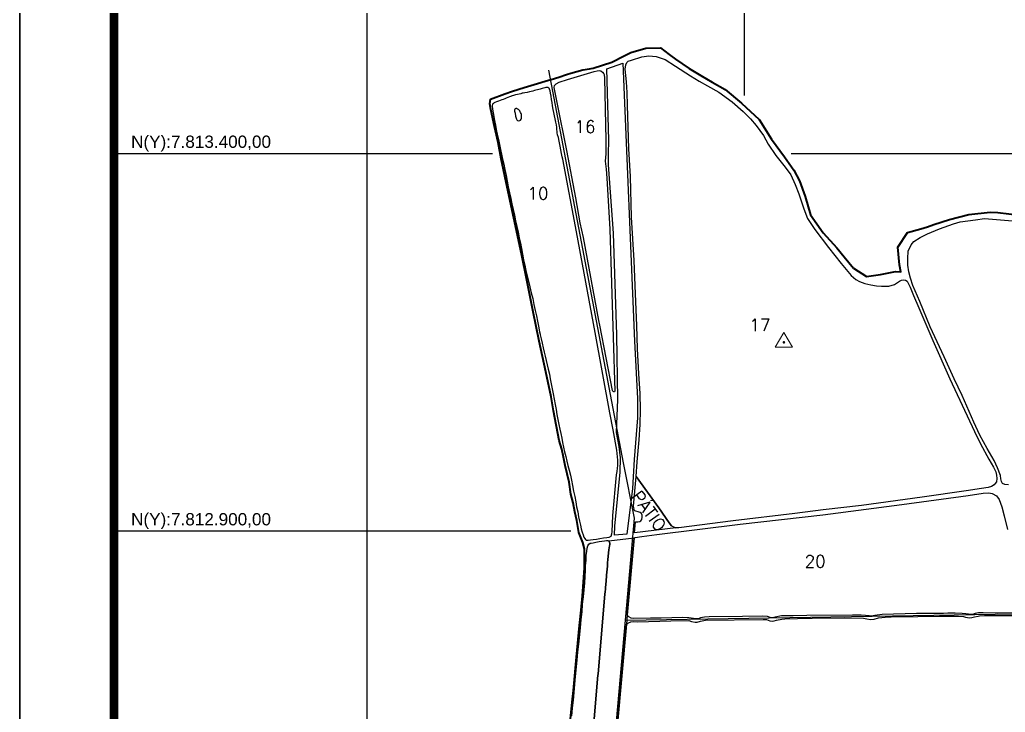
# Model space of a CAD drawing. Header units: millimetres. Extents: x 712540 to 715165, y 7811197 to 7814909.
# Drawn here: x 712540 to 713846, y 7812660 to 7813577 of the extents above; entities that cross this region are included whole.
import ezdxf
from ezdxf.enums import TextEntityAlignment as Align

# ---------------------------------------------------------------- set-up
doc = ezdxf.new("R2010")
doc.units = ezdxf.units.MM
doc.linetypes.add('LIN0', pattern=[0])
for name, color, linetype in [('0114000999', 1, 'Continuous'), ('0114000999010', 5, 'Continuous'), ('0114000999011', 5, 'Continuous'), ('0114000999016', 5, 'Continuous'), ('0114000999017', 5, 'Continuous'), ('0114000999018', 5, 'Continuous'), ('0114000999020', 5, 'Continuous'), ('0114000999021', 5, 'Continuous'), ('MALHA', 8, 'Continuous'), ('MARGEM', 5, 'Continuous'), ('MATO', 3, 'Continuous'), ('PATIO', 7, 'Continuous'), ('REDE_DE_LUZ', 6, 'Continuous'), ('TEXTO', 7, 'Continuous')]:
    doc.layers.add(name, color=color, linetype=linetype)
doc.styles.add('Simplex', font='simplex.shx')
doc.styles.get("Standard").update_dxf_attribs({"font": 'arial.ttf'})

msp = doc.modelspace()

# ---------------------------------------------------------------- linework, layer by layer
at = {"layer": '0114000999', "linetype": 'Continuous', "lineweight": 40}
msp.add_lwpolyline([(713270, 7812650.5), (713271.9, 7812673.4), (713273.6, 7812688.8), (713277.7, 7812732.8), (713281.9, 7812774.9), (713283.8, 7812795.2), (713285.6, 7812814.2), (713288.3, 7812850.6), (713288.6, 7812876.4), (713286.4, 7812884.6), (713281, 7812898.1), (713278.3, 7812914), (713275.8, 7812925.4), (713273.4, 7812937.4), (713270.5, 7812948.9), (713267.9, 7812964.7), (713262.9, 7812986.6), (713260.6, 7812997.8), (713258.4, 7813008.3), (713254.9, 7813019.9), (713247.5, 7813058.9), (713244.2, 7813077.6), (713237.3, 7813110.6), (713228.3, 7813151.3), (713220.5, 7813190), (713211.8, 7813232.3), (713204.7, 7813266.8), (713186.1, 7813355.4), (713178, 7813392.8), (713173.8, 7813414.3), (713169.3, 7813435.8), (713164.3, 7813458.1), (713162.8, 7813465.5), (713164, 7813471.8), (713182.7, 7813478.8), (713193, 7813482.3), (713208.6, 7813487.4), (713221.5, 7813491.4), (713240.5, 7813496.9), (713244.4, 7813498.1), (713254.5, 7813501.1), (713264.7, 7813504.4), (713270.5, 7813506.2), (713286, 7813510.7), (713294.9, 7813511.8), (713297.4, 7813512.4), (713299.9, 7813512.8), (713324.5, 7813521), (713340.9, 7813529.2), (713349.7, 7813533.6), (713369.7, 7813539.6), (713389.3, 7813539.9), (713400.5, 7813531.2), (713409.1, 7813524.9), (713427.1, 7813512.3), (713442.5, 7813503.2), (713457.7, 7813494.3), (713474.9, 7813484.6), (713496.6, 7813466.4), (713520, 7813444.8), (713536.2, 7813418.9), (713553.5, 7813395.3), (713565.7, 7813377.6), (713573.2, 7813363.5), (713580.8, 7813342.8), (713587.8, 7813318.5), (713604.8, 7813294.8), (713623, 7813274.9), (713632.7, 7813263.2), (713644.9, 7813247.8), (713662.2, 7813236.8), (713680.6, 7813239.5), (713700.6, 7813243.7), (713707.6, 7813243), (713705.8, 7813252.4), (713703.9, 7813275.9), (713716.7, 7813295.1), (713734.1, 7813300.1), (713743.1, 7813302.8), (713751.4, 7813305.8), (713772.1, 7813312.6), (713797.9, 7813319.3), (713826.2, 7813322.3), (713836.3, 7813321.7), (713880, 7813316.4)], dxfattribs=at)
at = {"layer": '0114000999010'}
msp.add_lwpolyline([(713326, 7812920.6), (713331, 7812974.3), (713331.7, 7812978.7), (713332.1, 7812983), (713332.4, 7812986.5), (713332.4, 7812989.9), (713332.4, 7812993.8), (713332.3, 7812998.1), (713331.1, 7813006.8), (713326.5, 7813034.1), (713322.1, 7813056.6), (713302.5, 7813162.9), (713277.6, 7813296.1), (713259.5, 7813392.4), (713258.9, 7813395.4), (713258.1, 7813399.9), (713257.2, 7813404.8), (713256.3, 7813409.4), (713255.3, 7813414), (713254.5, 7813418.3), (713253.8, 7813421.5), (713253.6, 7813422.1), (713252.8, 7813424.4), (713252.3, 7813427.3), (713252.3, 7813427.4), (713252.3, 7813427.7), (713252.2, 7813428.5), (713252, 7813429.6), (713252, 7813429.6), (713251.9, 7813431.1), (713251.6, 7813434.4), (713251.1, 7813437.7), (713250.5, 7813441.4), (713249.5, 7813445.6), (713248.7, 7813449.8), (713247.7, 7813454), (713246.9, 7813458.3), (713246.2, 7813462.8), (713245.5, 7813467.3), (713244.7, 7813471.6), (713244, 7813475.7), (713243.2, 7813479.6), (713242.7, 7813482.7), (713242.2, 7813484.9), (713241.9, 7813485.8), (713241.3, 7813486.5), (713240.7, 7813486.9), (713240.1, 7813487.1), (713239.6, 7813487.2), (713238.7, 7813487.3), (713237.2, 7813487.1), (713235.9, 7813486.8), (713234.1, 7813486.4), (713232.4, 7813486), (713231, 7813485.5), (713229.5, 7813485.1), (713227.9, 7813484.6), (713226, 7813484.1), (713224.1, 7813483.6), (713222.1, 7813483.1), (713220.1, 7813482.6), (713217.9, 7813482.1), (713215.4, 7813481.4), (713212.5, 7813480.6), (713209.4, 7813480.1), (713207.1, 7813479.8), (713205.6, 7813479.6), (713203.8, 7813479.1), (713201.6, 7813478.6), (713199.4, 7813478), (713196.9, 7813477.4), (713194.4, 7813476.8), (713192.5, 7813476.2), (713191.1, 7813475.6), (713190.8, 7813475.5), (713190.8, 7813475.5), (713190.2, 7813475.3), (713188.8, 7813474.8), (713186.8, 7813474), (713184.7, 7813473.1), (713182.7, 7813472.3), (713180.7, 7813471.6), (713178.7, 7813470.9), (713176.5, 7813470), (713174.2, 7813469.2), (713171.7, 7813468.3), (713169.6, 7813467.6), (713168.5, 7813466.9), (713167.7, 7813466.3), (713166.5, 7813465.3), (713165.9, 7813462.8), (713166.3, 7813458.8), (713167.2, 7813453.7), (713168.2, 7813448.7), (713169.3, 7813443.4), (713170.3, 7813437.6), (713171.5, 7813431.7), (713172.8, 7813425.3), (713174.2, 7813418.6), (713175.7, 7813412), (713177.1, 7813405.3), (713178.3, 7813398.9), (713179.7, 7813392.4), (713181.3, 7813385.6), (713182.9, 7813378.5), (713184.4, 7813370.9), (713185.9, 7813363.3), (713187.4, 7813355.7), (713189.1, 7813348), (713190.7, 7813340.5), (713192.2, 7813333.1), (713193.9, 7813325.6), (713195.5, 7813318.4), (713197.1, 7813310.9), (713198.8, 7813303.3), (713200.5, 7813295.9), (713201.9, 7813288.4), (713203.4, 7813281.3), (713204.8, 7813273.9), (713206.3, 7813266.5), (713207.7, 7813259.1), (713209.1, 7813251.8), (713210.7, 7813244.8), (713212.3, 7813237.8), (713214, 7813230.6), (713215.8, 7813223.1), (713217.7, 7813215.4), (713219.7, 7813207.7), (713221.4, 7813199.9), (713223.1, 7813192.1), (713224.7, 7813184.9), (713226, 7813178), (713227.4, 7813171), (713228.9, 7813163.8), (713229.6, 7813160.6), (713229.6, 7813160.4), (713229.7, 7813159.9), (713230.9, 7813154.5), (713232.3, 7813148.5), (713233.7, 7813142.4), (713235, 7813136.8), (713236.2, 7813131.4), (713237.6, 7813125.9), (713239, 7813120.2), (713240.4, 7813114.1), (713241.8, 7813107.8), (713243, 7813101.3), (713244.4, 7813094.7), (713245.7, 7813088.2), (713246.9, 7813081.4), (713248.3, 7813074.5), (713249.5, 7813067.6), (713250.7, 7813060.8), (713251.9, 7813054), (713253.2, 7813047.4), (713254.5, 7813040.9), (713255.8, 7813034.7), (713256.9, 7813028.9), (713258.2, 7813023), (713259.4, 7813017), (713260.7, 7813011), (713262, 7813004.8), (713263.5, 7812998.6), (713264.8, 7812992.6), (713266.5, 7812986.6), (713268.2, 7812980.4), (713269.7, 7812973.9), (713271.1, 7812967.1), (713272.6, 7812960.1), (713273.9, 7812952.8), (713275.4, 7812945.7), (713276.7, 7812938.7), (713278, 7812931.8), (713279.4, 7812925.2), (713280.6, 7812918.8), (713281.8, 7812912.8), (713282.9, 7812907.5), (713284.1, 7812902.8), (713285.4, 7812898.3), (713286.6, 7812894.7), (713287.6, 7812891.8), (713288.7, 7812889.8), (713289.9, 7812888.5), (713290.8, 7812887.8), (713291, 7812887.7), (713291.4, 7812887.8), (713293.3, 7812887.9), (713296.2, 7812888.2), (713299.9, 7812888.6), (713300, 7812888.6), (713300, 7812888.6), (713304.3, 7812889.3), (713308.9, 7812890), (713313.6, 7812890.7), (713317.8, 7812891.3), (713321.1, 7812891.8), (713323.8, 7812893.1), (713324.8, 7812896.2), (713325.1, 7812898.9)], close=True, dxfattribs=at)
at = {"layer": '0114000999011'}
msp.add_lwpolyline([(713271.6, 7812655.1), (713272.5, 7812665.4), (713273.6, 7812675.7), (713274.5, 7812686.1), (713275.6, 7812696.6), (713276.6, 7812707.1), (713278.7, 7812728.7), (713279.7, 7812739.6), (713280.8, 7812750.2), (713283, 7812771.7), (713284, 7812782.3), (713285.1, 7812792.7), (713285.8, 7812802.8), (713286.9, 7812812.6), (713288, 7812821.9), (713288.8, 7812831.1), (713289.1, 7812839.7), (713289.6, 7812847.5), (713289.9, 7812853.6), (713290.4, 7812860.9), (713290.5, 7812867.4), (713291.3, 7812873), (713291.9, 7812877.2), (713292.7, 7812880.3), (713294.2, 7812882.6), (713295.8, 7812883.6), (713296.4, 7812883.7), (713297.1, 7812883.9), (713299.7, 7812884.4), (713303.5, 7812885.1), (713307.8, 7812885.8), (713314.9, 7812887), (713317.7, 7812887.4), (713319.5, 7812887.2), (713320.6, 7812886.7), (713322, 7812883.8), (713321.8, 7812882.2), (713321.5, 7812880.1), (713321.2, 7812877.7), (713320.8, 7812874.9), (713319.5, 7812862.3), (713319.1, 7812857.9), (713318.8, 7812853.4), (713317.7, 7812841.2), (713317, 7812833), (713316.7, 7812830.1), (713316.6, 7812828.4), (713316.3, 7812825.4), (713316.1, 7812823.5), (713315.7, 7812818.8), (713315.5, 7812816.6), (713306.3, 7812710.5), (713306.1, 7812709), (713289.1, 7812509)], dxfattribs=at)
at = {"layer": '0114000999016'}
msp.add_lwpolyline([(713248.4, 7813487.5), (713248.8, 7813489.9), (713250.7, 7813492.1), (713254.7, 7813494.5), (713265.9, 7813498.1), (713301.4, 7813508.6), (713305.2, 7813509.5), (713308.1, 7813509.7), (713310.1, 7813509.4), (713312.1, 7813507.6), (713314, 7813505.6), (713314.3, 7813504.3), (713314.8, 7813499.7), (713316.8, 7813417.6), (713316.6, 7813399.3), (713315.7, 7813389.6), (713317, 7813379.2), (713318, 7813367.3), (713321.9, 7813299.5), (713328.5, 7813085.3), (713328.3, 7813084.4), (713327.8, 7813084.2), (713327.1, 7813084.3), (713326.3, 7813084.5), (713325.8, 7813085), (713325.5, 7813086), (713308.6, 7813172.5), (713307.5, 7813178.6), (713287.1, 7813288.8), (713282.7, 7813308), (713276.9, 7813341), (713265, 7813403.9), (713252.1, 7813467.6)], close=True, dxfattribs=at)
at = {"layer": '0114000999017'}
msp.add_lwpolyline([(713362.3, 7813082), (713360.4, 7813108.1), (713358.8, 7813141.1), (713357.6, 7813171.9), (713355.8, 7813213.9), (713354.2, 7813258), (713350.8, 7813315.4), (713349.2, 7813369.3), (713347.3, 7813406.1), (713345.6, 7813464), (713344.8, 7813480.6), (713344, 7813494.8), (713342.3, 7813511.5), (713343, 7813517.1), (713344.6, 7813520.2), (713346.4, 7813522.1), (713350.8, 7813523.7), (713364.3, 7813527.8), (713373.6, 7813529.4), (713383.4, 7813528.4), (713395.1, 7813524.2), (713409.1, 7813515.6), (713428.7, 7813502.8), (713440.4, 7813495.8), (713451.6, 7813489.5), (713466.6, 7813481.1), (713484.2, 7813468.1), (713498.5, 7813455.6), (713508.2, 7813445.7), (713516, 7813436.9), (713525.5, 7813423.8), (713532, 7813412.4), (713542.1, 7813397.3), (713554.2, 7813381.7), (713562, 7813371.7), (713567.8, 7813358.7), (713572.3, 7813346.6), (713579, 7813326.4), (713584, 7813313.7), (713593.6, 7813299.2), (713612, 7813275.2), (713628.6, 7813254), (713641.9, 7813238.3), (713648, 7813233), (713653, 7813230.3), (713659.9, 7813227.8), (713667.8, 7813225.8), (713675.3, 7813224.7), (713681.9, 7813224), (713691.7, 7813224.2), (713699.4, 7813226.3), (713705.7, 7813231), (713708.6, 7813232.3), (713711.7, 7813232.6), (713713.8, 7813232.2), (713716.1, 7813230.6), (713720, 7813222.9), (713724.6, 7813211.8), (713731.7, 7813195.6), (713750.3, 7813152.1), (713772.8, 7813101.4), (713805.2, 7813031.6), (713813.2, 7813015.5), (713824.5, 7812995.2), (713830.3, 7812984.4), (713833.4, 7812978.2), (713834.6, 7812973.8), (713834.7, 7812969.6), (713834.3, 7812965.2), (713832.9, 7812962.7), (713831.6, 7812961), (713828, 7812959), (713823.5, 7812957.7), (713814.8, 7812956), (713794.3, 7812952.9), (713735.8, 7812944.6), (713655.7, 7812933.5), (713604.7, 7812927.9), (713567, 7812923.3), (713485.3, 7812913.5), (713413.4, 7812904.1), (713409.6, 7812904), (713406.7, 7812905), (713403.6, 7812906.9), (713400.6, 7812910.9), (713386.8, 7812930.4), (713356.8, 7812971.9), (713358.2, 7812991.3), (713360.7, 7813020.6), (713362.1, 7813040.8), (713362.5, 7813060.4)], close=True, dxfattribs=at)
at = {"layer": '0114000999018'}
msp.add_lwpolyline([(713850.4, 7812961.1), (713845.6, 7812961.3), (713842.3, 7812962.8), (713841.2, 7812965.4), (713840.3, 7812968.8), (713839.6, 7812973.3), (713835.9, 7812983.7), (713831.3, 7812993.1), (713822.2, 7813009), (713812.5, 7813026.9), (713804.3, 7813044.2), (713789.1, 7813079.4), (713778.2, 7813101.5), (713765, 7813130.7), (713746.5, 7813170.3), (713732.8, 7813204), (713723.8, 7813225.1), (713720.3, 7813234.6), (713718.1, 7813243.2), (713717.1, 7813251.9), (713716.8, 7813261), (713717.6, 7813270.6), (713721.2, 7813278.7), (713725.1, 7813283.2), (713733.3, 7813288.7), (713743.2, 7813293.6), (713759.1, 7813300.2), (713777.6, 7813306.9), (713786.4, 7813309.4), (713806.5, 7813312.1), (713818.6, 7813313.7), (713834.4, 7813312.4), (713855.8, 7813310.7)], dxfattribs=at)
at = {"layer": '0114000999020'}
msp.add_lwpolyline([(713858.5, 7812791.6), (713836.3, 7812791.3), (713817, 7812791.4), (713810.5, 7812791.5), (713806, 7812790.6), (713802.5, 7812789.5), (713800, 7812789.2), (713797.2, 7812789.6), (713794, 7812790), (713789.1, 7812790.5), (713779.7, 7812790.9), (713769.9, 7812790.9), (713764.4, 7812790.8), (713728.4, 7812790.5), (713682.8, 7812789.5), (713673.3, 7812787.8), (713668.7, 7812787.1), (713665.7, 7812787.5), (713660.9, 7812788), (713655.3, 7812788.5), (713643.8, 7812788.5), (713583, 7812788.1), (713565, 7812787.6), (713549.6, 7812787.4), (713541.3, 7812785.7), (713537.6, 7812784.9), (713534.4, 7812785.4), (713531, 7812786.6), (713524.1, 7812787), (713498, 7812786.6), (713453.7, 7812786.2), (713447.4, 7812785.9), (713442.2, 7812784.8), (713439.3, 7812783.7), (713436.5, 7812783.5), (713432.8, 7812784.2), (713426.5, 7812784.8), (713418.2, 7812785.3), (713390.1, 7812784.6), (713376, 7812784.3), (713353.6, 7812784.1), (713350.4, 7812784.6), (713347.3, 7812786.2), (713345.3, 7812787.8), (713344.9, 7812788.3), (713354.2, 7812890.8), (713355.4, 7812891.3), (713364.5, 7812892.6), (713384.4, 7812895.3), (713494.7, 7812909), (713604.4, 7812921.4), (713709, 7812935.2), (713796.9, 7812947), (713816.8, 7812949.9), (713824.1, 7812950.5), (713828.6, 7812949.6), (713834.4, 7812946.7), (713837.8, 7812941.7), (713841.5, 7812931.9), (713844.8, 7812919.9), (713849, 7812901.8)], dxfattribs=at)
at = {"layer": '0114000999021'}
msp.add_lwpolyline([(713306.4, 7812360.9), (713344, 7812776.6), (713345.7, 7812778), (713349.7, 7812779.7), (713353, 7812780), (713358.5, 7812779.8), (713402.7, 7812780.9), (713426.7, 7812781.2), (713430.4, 7812780.1), (713434.9, 7812779.1), (713437.8, 7812779.1), (713442.2, 7812780.3), (713446.4, 7812781.5), (713448.7, 7812782), (713525.2, 7812782.8), (713529.7, 7812782.5), (713534.1, 7812781), (713537, 7812780.7), (713539.7, 7812780.9), (713542.9, 7812781.9), (713549.8, 7812783.2), (713554, 7812783.5), (713570.8, 7812783.9), (713590.3, 7812784.3), (713633.4, 7812785), (713658, 7812784.3), (713662.6, 7812783.5), (713667.5, 7812782.9), (713672.4, 7812783.3), (713678.2, 7812784.7), (713687, 7812785.9), (713695, 7812786.3), (713730.4, 7812786.8), (713758.8, 7812787), (713784.1, 7812787.1), (713790.6, 7812786.5), (713793.5, 7812785.9), (713795.9, 7812785.5), (713799.2, 7812785), (713802, 7812785.3), (713805.4, 7812786.1), (713810.1, 7812787.3), (713812, 7812787.6), (713818.5, 7812787.8), (713844.3, 7812788), (713856.6, 7812788.2)], dxfattribs=at)
at = {"layer": 'MALHA', "elevation": -676.6}
for points in [[(713500, 7814784), (713500, 7813476.6)], [(713000, 7814335.3), (713000, 7812032.5), (713000, 7811614.5)], [(712664.8, 7813400), (713166.4, 7813400)], [(713562.4, 7813400), (714119.5, 7813400)], [(712664.8, 7812900), (713270.5, 7812900)]]:
    msp.add_lwpolyline(points, dxfattribs=at)
at = {"layer": 'MARGEM', "color": 174, "linetype": 'LIN0'}
msp.add_line((712539.8, 7811196.5, -676.6), (712539.8, 7814909, -676.6), dxfattribs=at)
at = {"layer": 'MARGEM', "color": 174, "linetype": 'LIN0', "elevation": -676.6, "flags": 128}
msp.add_lwpolyline([(715164.8, 7811196.5), (715164.8, 7814909), (712539.8, 7814909), (712539.8, 7811196.5)], close=True, dxfattribs=at)
at = {"layer": 'MARGEM', "color": 174, "linetype": 'LIN0', "const_width": 11.4, "elevation": -676.6, "flags": 128}
msp.add_lwpolyline([(715039.8, 7811614.5), (715039.8, 7814784), (712664.8, 7814784), (712664.8, 7811614.5)], close=True, dxfattribs=at)
at = {"layer": 'MATO'}
msp.add_lwpolyline([(713198.3, 7813459.5), (713198.2, 7813459.5), (713197.4, 7813459.5), (713196.6, 7813459.2), (713195.9, 7813458.5), (713195.7, 7813457.3), (713195.8, 7813456.1), (713196, 7813454.8), (713196.3, 7813453.5), (713196.6, 7813452.1), (713196.9, 7813450.9), (713197.1, 7813449.4), (713197.5, 7813448.1), (713197.8, 7813446.8), (713198.2, 7813445.4), (713198.8, 7813444.3), (713199.8, 7813443.5), (713201.2, 7813443.1), (713202.6, 7813443.4), (713203.6, 7813444.2), (713204.5, 7813445.3), (713205, 7813446.5), (713205.1, 7813447.7), (713205, 7813449.2), (713205, 7813450.5), (713204.9, 7813451.8), (713204.3, 7813452.9), (713203.7, 7813454), (713203.2, 7813455.1), (713202.6, 7813456.3), (713201.7, 7813457.4), (713200.7, 7813458.2), (713199.6, 7813458.8), (713198.4, 7813459.4)], close=True, dxfattribs=at)
at = {"layer": 'PATIO'}
msp.add_lwpolyline([(713356.8, 7812971.9), (713386.8, 7812930.4), (713400.6, 7812910.9), (713403.6, 7812906.9), (713406.7, 7812905), (713409.6, 7812904), (713354.7, 7812897.4), (713356.1, 7812912.2), (713359.1, 7812912.1), (713361.8, 7812912.5), (713363.2, 7812913.5), (713364.4, 7812915.3), (713364.9, 7812918.3), (713364.8, 7812920.9), (713364, 7812923.1), (713362.2, 7812924.5), (713359.5, 7812925.5), (713356.4, 7812926.1), (713354.7, 7812926.5), (713353.4, 7812932.6)], close=True, dxfattribs=at)
at = {"layer": 'REDE_DE_LUZ'}
for points in [[(713255.3, 7811797.7), (713342.7, 7812781.7), (713354.7, 7812917.1), (713340.2, 7812990.2), (713312.5, 7813133.9), (713284.2, 7813282.7), (713241.3, 7813510.2)], [(713289.1, 7812509), (713306.1, 7812709), (713306.3, 7812710.5), (713315.5, 7812816.6), (713315.7, 7812818.8), (713316.1, 7812823.5), (713316.3, 7812825.4), (713316.6, 7812828.4), (713316.7, 7812830.1), (713317, 7812833), (713317.7, 7812841.2), (713318.8, 7812853.4), (713319.1, 7812857.9), (713319.5, 7812862.3), (713320.8, 7812874.9), (713321.2, 7812877.7), (713321.5, 7812880.1), (713321.8, 7812882.2), (713322, 7812883.8), (713320.6, 7812886.7), (713354.2, 7812890.8), (713344.9, 7812788.3), (713344, 7812776.6), (713306.4, 7812360.9)], [(713342.7, 7812781.7), (713941.9, 7812791.5), (714242, 7812796), (714242, 7812796)]]:
    msp.add_lwpolyline(points, dxfattribs=at)
msp.add_lwpolyline([(713318.1, 7813512.1), (713339, 7813519.4), (713354.6, 7813151.2), (713358.6, 7813075.4), (713358.8, 7813050), (713354.3, 7812994.7), (713352.2, 7812956.1), (713344.7, 7812895.9), (713328.3, 7812894.5), (713328.6, 7812906.1), (713335.6, 7812978), (713335.9, 7812996.8), (713334.4, 7813011.9), (713330.9, 7813030.4), (713332.5, 7813074.1), (713331.4, 7813159.6), (713326.8, 7813294.3), (713320.4, 7813385), (713320.2, 7813398.8), (713320.7, 7813417.4)], close=True, dxfattribs=at)
at = {"layer": 'TEXTO', "color": 7, "lineweight": 9, "elevation": -676.6, "flags": 128}
msp.add_lwpolyline([(713541.3, 7813143.3), (713563.9, 7813143.3), (713552.6, 7813162.9)], close=True, dxfattribs=at)
at = {"layer": 'TEXTO', "color": 7, "lineweight": 9, "const_width": 1.77, "elevation": -676.6, "flags": 128}
msp.add_lwpolyline([(713551.8, 7813149.8, -1), (713553.5, 7813149.8, -1)], format="xyb", close=True, dxfattribs=at)

# ---------------------------------------------------------------- texts
at = {"layer": 'MALHA'}
for s, p in [('N(Y):7.813.400,00', (712687.4, 7813402.5, -676.6)), ('N(Y):7.812.900,00', (712687.4, 7812902.5, -676.6))]:
    msp.add_text(s, height=16.25, dxfattribs=at).set_placement(p, align=Align.BOTTOM_LEFT)
at = {"layer": 'TEXTO', "linetype": 'Continuous', "style": 'Simplex'}
for s, p in [('16', (713289.1, 7813435.4)), ('10', (713226.7, 7813347.1)), ('17', (713521, 7813172.9)), ('20', (713594.1, 7812859.6))]:
    msp.add_text(s, height=16.25, dxfattribs=at).set_placement(p, align=Align.MIDDLE_CENTER)
msp.add_text('PÁTIO', height=16.25, rotation=306.3986, dxfattribs=at).set_placement((713373.8, 7812926.4), align=Align.MIDDLE_CENTER)

doc.saveas('drawing.dxf')
